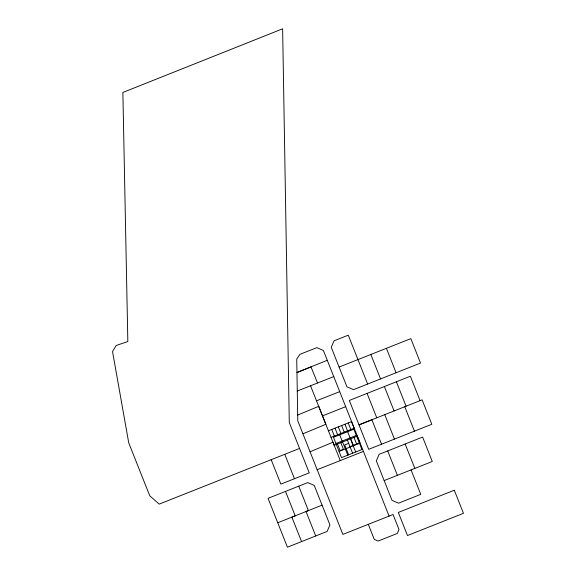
<?xml version="1.0" encoding="UTF-8"?>
<svg xmlns="http://www.w3.org/2000/svg" width="576" height="576" viewBox="0 0 576 576"><rect width="100%" height="100%" fill="white"/><g stroke="black" fill="none" stroke-linecap="round" stroke-linejoin="round"><path stroke-width="0.86" d="M297.684 415.066L318.708 406.332L325.843 424.282L302.926 433.807L342.864 534.398L393.055 514.526L399.01 529.538L397.318 533.441L378.158 541.044L374.256 539.352L368.294 524.326M310.039 451.764L332.964 442.238L334.332 445.68M327.283 360.288L296.964 372.542L310.968 366.876L317.556 382.997M367.646 384.034L348.264 335.174L334.087 340.798L331.258 347.321L346.954 386.834L353.477 389.657L420.516 363.06L410.839 338.63L339.106 367.063M384.163 480.578L432.281 461.491L422.611 437.076L379.152 454.32L376.322 460.843L392.018 500.35L398.542 503.179L420.761 494.352L411.062 469.915M301.572 541.584L287.431 547.2L268.049 498.348L307.728 482.602L314.244 485.424L329.94 524.938L327.11 531.454L301.572 541.584L291.881 517.154L322.085 505.166M297.274 391.018L333.763 376.589M316.512 400.81L339.725 391.63M322.495 415.872L345.694 406.67M328.421 430.783L351.612 421.582M299.563 448.445L159.192 504.108L149.753 495.792L128.736 442.858L112.543 351.569L116.208 345.485L127.836 341.525L122.868 92.455L282.629 28.8L289.282 422.51L309.247 472.867L280.865 484.121L271.174 459.691M331.042 437.386L354.233 428.184M335.923 443.506L356.335 435.406M334.188 445.306L357.372 436.104M348.682 443.326L344.722 444.902L348.646 454.802M350.006 446.666L359.906 442.742L357.286 436.14M339.062 451.426L359.474 443.333M317.16 469.714L363.442 451.411M277.733 522.763L295.2 515.83L285.516 491.414M420.07 400.651L410.378 376.236L349.315 400.45L368.698 449.309L431.798 424.282L422.114 399.838L404.762 406.728L414.446 431.165M386.41 348.314L396.094 372.751M396.389 381.78L406.08 406.202L358.999 424.865L371.88 419.753L381.564 444.204M384.386 386.539L394.078 410.962M370.843 354.478L380.542 378.922M405.158 444.01L414.842 468.418M384.761 414.655L394.445 439.099M367.078 393.408L376.762 417.816M387.698 450.929L397.39 475.337M389.095 516.096L323.381 350.46L316.858 347.63L299.887 354.362L296.734 359.093L297.785 420.862L302.926 433.807M351.526 421.618L354.146 428.22M348.228 422.928L350.842 429.53M353.988 437.45L356.609 444.053M344.923 424.238L347.544 430.841M350.69 438.761L353.304 445.363M347.63 431.69L355.687 452.009M341.626 425.549L344.246 432.144M347.386 440.071L352.606 453.226M338.328 426.859L340.942 433.454M339.703 434.83L347.767 455.148M335.023 428.162L337.644 434.765M340.783 442.685L343.404 449.287L340.106 450.598L337.486 443.995M331.726 429.473L334.346 436.075M310.536 385.769L340.25 460.577M298.735 486.166L308.405 510.588L306.036 511.531L315.727 535.975M284.767 454.306L294.458 478.728M454.298 490.219L398.326 512.438L407.484 535.522L463.457 513.317L454.298 490.219M353.873 429.214L333.461 437.306L341.525 457.625L361.937 449.532L353.873 429.214"/></g></svg>
